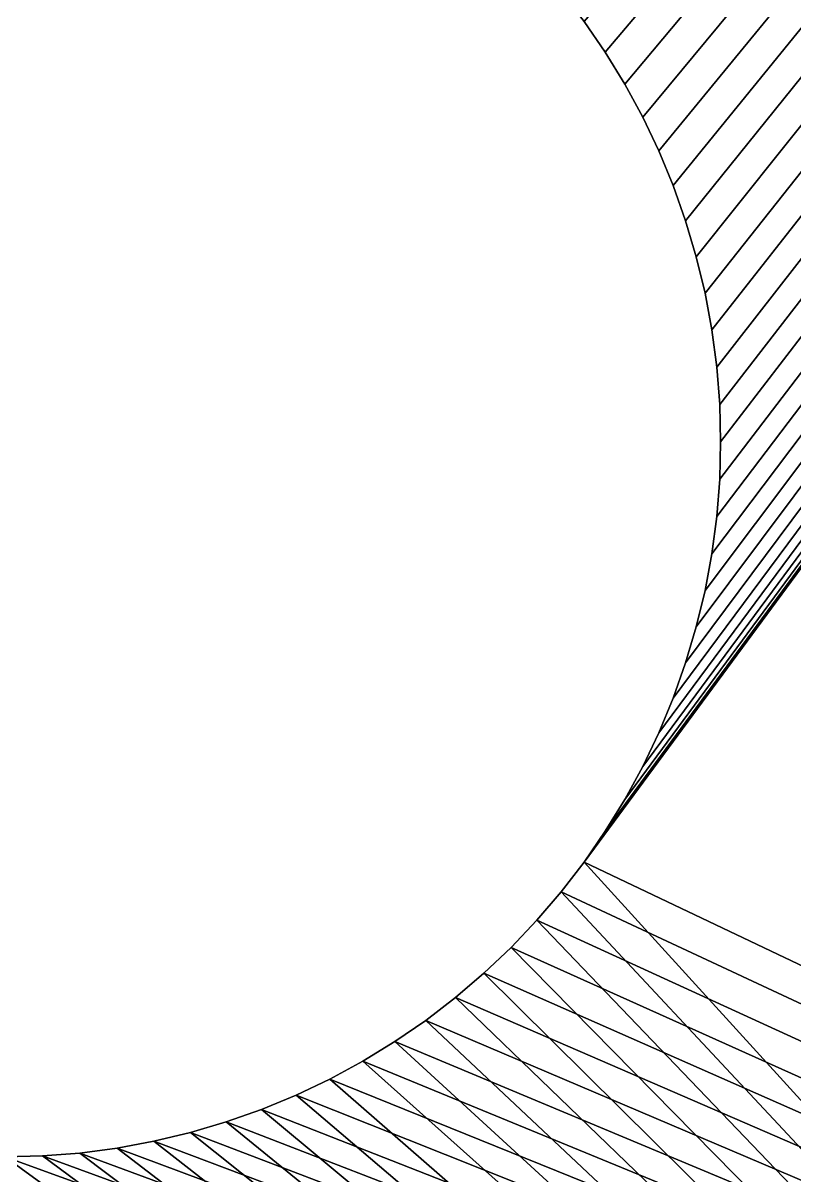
# Model space of a CAD drawing. Header units: millimetres. Extents: x 2854 to 3045, y 1707 to 1839.
# Drawn here: x 3023.629 to 3026.866, y 1780.054 to 1784.89 of the extents above; entities that cross this region are included whole.
import ezdxf

# ---------------------------------------------------------------- set-up
doc = ezdxf.new("R2010")
doc.units = ezdxf.units.MM

# ---------------------------------------------------------------- blocks, each defined once
blk = doc.blocks.new('EjeDireccion_4')
for p, q in [((15.1802, -36.0158, 17.9996), (15.1802, -36.0158, 7.9996)), ((15.3368, -36.0034, 17.9996), (15.3368, -36.0034, 7.9996)), ((15.4938, -35.9993, 17.9996), (15.4938, -35.9993, 7.9996)), ((15.6508, -36.0034, 17.9996), (15.6508, -36.0034, 7.9996)), ((15.8074, -36.0158, 17.9996), (15.8074, -36.0158, 7.9996)), ((14.87, -36.0649, 17.9996), (14.87, -36.0649, 7.9996)), ((15.9631, -36.0363, 17.9996), (15.9631, -36.0363, 7.9996)), ((16.1175, -36.0649, 17.9996), (16.1175, -36.0649, 7.9996)), ((14.7173, -36.1016, 17.9996), (14.7173, -36.1016, 7.9996)), ((16.2702, -36.1016, 17.9996), (16.2702, -36.1016, 7.9996)), ((14.5667, -36.1462, 17.9996), (14.5667, -36.1462, 7.9996)), ((16.4208, -36.1462, 17.9996), (16.4208, -36.1462, 7.9996)), ((14.4187, -36.1986, 17.9996), (14.4187, -36.1986, 7.9996)), ((16.5689, -36.1986, 17.9996), (16.5689, -36.1986, 7.9996)), ((14.2736, -36.2587, 17.9996), (14.2736, -36.2587, 7.9996)), ((16.714, -36.2587, 17.9996), (16.714, -36.2587, 7.9996)), ((14.1318, -36.3263, 17.9996), (14.1318, -36.3263, 7.9996)), ((16.8557, -36.3263, 17.9996), (16.8557, -36.3263, 7.9996)), ((13.9938, -36.4013, 17.9996), (13.9938, -36.4013, 7.9996)), ((16.9938, -36.4013, 17.9996), (16.9938, -36.4013, 7.9996)), ((13.8599, -36.4833, 17.9996), (13.8599, -36.4833, 7.9996)), ((17.1277, -36.4833, 17.9996), (17.1277, -36.4833, 7.9996)), ((13.7304, -36.5723, 17.9996), (13.7304, -36.5723, 7.9996)), ((13.6058, -36.6679, 17.9996), (13.6058, -36.6679, 7.9996)), ((13.4864, -36.7699, 17.9996), (13.4864, -36.7699, 7.9996)), ((13.3724, -36.878, 17.9996), (13.3724, -36.878, 7.9996)), ((13.2643, -36.9919, 17.9996), (13.2643, -36.9919, 7.9996)), ((13.1623, -37.1114, 17.9996), (13.1623, -37.1114, 7.9996)), ((13.0667, -37.236, 17.9996), (13.0667, -37.236, 7.9996)), ((12.9778, -37.3654, 17.9996), (12.9778, -37.3654, 7.9996)), ((12.8957, -37.4993, 17.9996), (12.8957, -37.4993, 7.9996)), ((12.8207, -37.6374, 17.9996), (12.8207, -37.6374, 7.9996)), ((12.7531, -37.7791, 17.9996), (12.7531, -37.7791, 7.9996)), ((12.693, -37.9242, 17.9996), (12.693, -37.9242, 7.9996)), ((12.6406, -38.0723, 17.9996), (12.6406, -38.0723, 7.9996)), ((12.596, -38.2229, 17.9996), (12.596, -38.2229, 7.9996)), ((12.5593, -38.3756, 17.9996), (12.5593, -38.3756, 7.9996)), ((12.5307, -38.53, 17.9996), (12.5307, -38.53, 7.9996)), ((12.5102, -38.6857, 17.9996), (12.5102, -38.6857, 7.9996)), ((12.4979, -38.8423, 17.9996), (12.4979, -38.8423, 7.9996))]:
    blk.add_line(p, q)
at = {"color": 40, "true_color": 0xffcc32}
blk.add_line((15.0245, -36.0363, 17.9996), (15.0245, -36.0363, 7.9996), dxfattribs=at)
at = {"color": 250, "true_color": 0x1e1e1e}
for points in [[(12.4938, -38.9993, 17.9996), (12.4979, -38.8423, 17.9996), (12.5102, -38.6857, 17.9996), (12.5307, -38.53, 17.9996), (12.5593, -38.3756, 17.9996), (12.596, -38.2229, 17.9996), (12.6406, -38.0723, 17.9996), (12.693, -37.9242, 17.9996), (12.7531, -37.7791, 17.9996), (12.8207, -37.6374, 17.9996), (12.8957, -37.4993, 17.9996), (12.9778, -37.3654, 17.9996), (13.0667, -37.236, 17.9996), (13.1623, -37.1114, 17.9996), (13.2643, -36.9919, 17.9996), (13.3724, -36.878, 17.9996), (13.4864, -36.7699, 17.9996), (13.4864, -36.7699, 17.9996), (13.6058, -36.6679, 17.9996), (13.7304, -36.5723, 17.9996), (13.8599, -36.4833, 17.9996), (13.9938, -36.4013, 17.9996), (14.1318, -36.3263, 17.9996), (14.2736, -36.2587, 17.9996), (14.4187, -36.1986, 17.9996), (14.5667, -36.1462, 17.9996), (14.7173, -36.1016, 17.9996), (14.87, -36.0649, 17.9996), (15.0245, -36.0363, 17.9996), (15.1802, -36.0158, 17.9996), (15.3368, -36.0034, 17.9996), (15.4938, -35.9993, 17.9996), (15.6508, -36.0034, 17.9996), (15.8074, -36.0158, 17.9996), (15.9631, -36.0363, 17.9996), (16.1175, -36.0649, 17.9996), (16.2702, -36.1016, 17.9996), (16.4208, -36.1462, 17.9996), (16.5689, -36.1986, 17.9996), (16.714, -36.2587, 17.9996), (16.8557, -36.3263, 17.9996), (16.9938, -36.4013, 17.9996), (17.1277, -36.4833, 17.9996), (17.2571, -36.5723, 17.9996)], [(12.4938, -38.9993, 7.9996), (12.4979, -38.8423, 7.9996), (12.5102, -38.6857, 7.9996), (12.5307, -38.53, 7.9996), (12.5593, -38.3756, 7.9996), (12.596, -38.2229, 7.9996), (12.6406, -38.0723, 7.9996), (12.693, -37.9242, 7.9996), (12.7531, -37.7791, 7.9996), (12.8207, -37.6374, 7.9996), (12.8957, -37.4993, 7.9996), (12.9778, -37.3654, 7.9996), (13.0667, -37.236, 7.9996), (13.1623, -37.1114, 7.9996), (13.2643, -36.9919, 7.9996), (13.3724, -36.878, 7.9996), (13.4864, -36.7699, 7.9996), (13.4864, -36.7699, 7.9996), (13.6058, -36.6679, 7.9996), (13.7304, -36.5723, 7.9996), (13.8599, -36.4833, 7.9996), (13.9938, -36.4013, 7.9996), (14.1318, -36.3263, 7.9996), (14.2736, -36.2587, 7.9996), (14.4187, -36.1986, 7.9996), (14.5667, -36.1462, 7.9996), (14.7173, -36.1016, 7.9996), (14.87, -36.0649, 7.9996), (15.0245, -36.0363, 7.9996), (15.1802, -36.0158, 7.9996), (15.3368, -36.0034, 7.9996), (15.4938, -35.9993, 7.9996), (15.6508, -36.0034, 7.9996), (15.8074, -36.0158, 7.9996), (15.9631, -36.0363, 7.9996), (16.1175, -36.0649, 7.9996), (16.2702, -36.1016, 7.9996), (16.4208, -36.1462, 7.9996), (16.5689, -36.1986, 7.9996), (16.714, -36.2587, 7.9996), (16.8557, -36.3263, 7.9996), (16.9938, -36.4013, 7.9996), (17.1277, -36.4833, 7.9996), (17.2571, -36.5723, 7.9996)]]:
    blk.add_polyline3d(points, dxfattribs=at)
mesh = blk.add_polyface(dxfattribs=at)
corners = [(39.1938, -17.8005, 7.9996), (4.7938, -28.4418, 7.9996), (4.7938, -17.8005, 7.9996), (13.7304, -36.5723, 7.9996), (13.6058, -36.6679, 7.9996), (13.4864, -36.7699, 7.9996), (13.3724, -36.878, 7.9996), (13.2643, -36.9919, 7.9996), (13.1623, -37.1114, 7.9996), (13.0667, -37.236, 7.9996), (12.9778, -37.3654, 7.9996), (12.8957, -37.4993, 7.9996), (12.8207, -37.6374, 7.9996), (12.7531, -37.7791, 7.9996), (12.693, -37.9242, 7.9996), (12.6406, -38.0723, 7.9996), (12.596, -38.2229, 7.9996), (12.5593, -38.3756, 7.9996), (12.5307, -38.53, 7.9996), (12.5102, -38.6857, 7.9996), (12.4979, -38.8423, 7.9996), (12.4938, -38.9993, 7.9996), (12.3345, -49.5875, 7.9996), (13.8599, -36.4833, 7.9996), (13.9938, -36.4013, 7.9996), (14.1318, -36.3263, 7.9996), (14.2736, -36.2587, 7.9996), (14.4187, -36.1986, 7.9996), (14.5667, -36.1462, 7.9996), (14.7173, -36.1016, 7.9996), (14.87, -36.0649, 7.9996), (15.0245, -36.0363, 7.9996), (15.1802, -36.0158, 7.9996), (15.3368, -36.0034, 7.9996), (15.4938, -35.9993, 7.9996), (15.6508, -36.0034, 7.9996), (15.8074, -36.0158, 7.9996), (15.9631, -36.0363, 7.9996), (16.1175, -36.0649, 7.9996), (16.2702, -36.1016, 7.9996), (16.4208, -36.1462, 7.9996), (16.5689, -36.1986, 7.9996), (16.714, -36.2587, 7.9996), (16.8557, -36.3263, 7.9996), (16.9938, -36.4013, 7.9996), (17.1277, -36.4833, 7.9996), (17.2571, -36.5723, 7.9996), (17.3817, -36.6679, 7.9996), (17.5012, -36.7699, 7.9996), (17.6151, -36.878, 7.9996), (17.7232, -36.9919, 7.9996), (17.8252, -37.1114, 7.9996), (17.9208, -37.236, 7.9996), (21.8368, -44.0034, 7.9996), (25.9778, -37.3654, 7.9996), (25.8957, -37.4993, 7.9996), (22.3074, -44.0158, 7.9996), (25.8207, -37.6374, 7.9996)]
mesh.append_faces([[corners[k] for k in face] for face in [(0, 1, 2)]], dxfattribs={"vtx0": -1, "color": 250})
mesh.append_faces([[corners[k] for k in face] for face in [(1, 21, 22), (3, 0, 23), (23, 0, 24), (24, 0, 25), (25, 0, 26), (26, 0, 27), (27, 0, 28), (28, 0, 29), (29, 0, 30), (30, 0, 31), (31, 0, 32), (32, 0, 33), (33, 0, 34), (34, 0, 35), (35, 0, 36), (36, 0, 37), (37, 0, 38), (38, 0, 39), (39, 0, 40), (40, 0, 41), (41, 0, 42), (42, 0, 43), (43, 0, 44), (44, 0, 45), (45, 0, 46), (46, 0, 47), (47, 0, 48), (48, 0, 49), (49, 0, 50), (50, 0, 51), (51, 0, 52)]], dxfattribs={"vtx0": -1, "vtx1": -1, "color": 250})
mesh.append_faces([[corners[k] for k in face] for face in [(1, 0, 3)]], dxfattribs={"vtx0": -1, "vtx1": -1, "vtx2": -1, "color": 250})
mesh.append_faces([[corners[k] for k in face] for face in [(1, 3, 4), (1, 4, 5), (1, 5, 6), (1, 6, 7), (1, 7, 8), (1, 8, 9), (1, 9, 10), (1, 10, 11), (1, 11, 12), (1, 12, 13), (1, 13, 14), (1, 14, 15), (1, 15, 16), (1, 16, 17), (1, 17, 18), (1, 18, 19), (1, 19, 20), (1, 20, 21), (53, 54, 55), (56, 55, 57)]], dxfattribs={"vtx0": -1, "vtx2": -1, "color": 250})
mesh = blk.add_polyface(dxfattribs=at)
corners = [(12.3345, -49.5875, 17.9996), (4.7938, -17.8005, 17.9997), (4.7938, -28.4418, 17.9997), (12.4938, -38.9993, 17.9996), (12.4979, -38.8423, 17.9996), (12.5102, -38.6857, 17.9996), (12.5307, -38.53, 17.9996), (12.5593, -38.3756, 17.9996), (12.596, -38.2229, 17.9996), (12.6406, -38.0723, 17.9996), (12.693, -37.9242, 17.9996), (12.7531, -37.7791, 17.9996), (12.8207, -37.6374, 17.9996), (12.8957, -37.4993, 17.9996), (12.9778, -37.3654, 17.9996), (13.0667, -37.236, 17.9996), (13.1623, -37.1114, 17.9996), (13.2643, -36.9919, 17.9996), (13.3724, -36.878, 17.9996), (13.4864, -36.7699, 17.9996), (13.6058, -36.6679, 17.9996), (13.7304, -36.5723, 17.9996), (39.1938, -17.8005, 17.9996), (13.8599, -36.4833, 17.9996), (13.9938, -36.4013, 17.9996), (14.1318, -36.3263, 17.9996), (14.2736, -36.2587, 17.9996), (14.4187, -36.1986, 17.9996), (14.5667, -36.1462, 17.9996), (14.7173, -36.1016, 17.9996), (14.87, -36.0649, 17.9996), (15.0245, -36.0363, 17.9996), (15.1802, -36.0158, 17.9996), (15.3368, -36.0034, 17.9996), (15.4938, -35.9993, 17.9996), (15.6508, -36.0034, 17.9996), (15.8074, -36.0158, 17.9996), (15.9631, -36.0363, 17.9996), (16.1175, -36.0649, 17.9996), (16.2702, -36.1016, 17.9996), (16.4208, -36.1462, 17.9996), (16.5689, -36.1986, 17.9996), (16.714, -36.2587, 17.9996), (16.8557, -36.3263, 17.9996), (16.9938, -36.4013, 17.9996), (17.1277, -36.4833, 17.9996), (17.2571, -36.5723, 17.9996), (17.3817, -36.6679, 17.9996), (17.5012, -36.7699, 17.9996), (17.6151, -36.878, 17.9996), (17.7232, -36.9919, 17.9996), (17.8252, -37.1114, 17.9996), (17.9208, -37.236, 17.9996), (25.9778, -37.3654, 17.9996), (21.8368, -44.0034, 17.9996), (25.8957, -37.4993, 17.9996), (22.3074, -44.0158, 17.9996), (25.8207, -37.6374, 17.9996)]
mesh.append_faces([[corners[k] for k in face] for face in [(0, 1, 2)]], dxfattribs={"vtx0": -1, "color": 250})
mesh.append_faces([[corners[k] for k in face] for face in [(1, 21, 22), (53, 54, 55), (55, 56, 57)]], dxfattribs={"vtx0": -1, "vtx1": -1, "color": 250})
mesh.append_faces([[corners[k] for k in face] for face in [(1, 0, 3)]], dxfattribs={"vtx0": -1, "vtx1": -1, "vtx2": -1, "color": 250})
mesh.append_faces([[corners[k] for k in face] for face in [(1, 3, 4), (1, 4, 5), (1, 5, 6), (1, 6, 7), (1, 7, 8), (1, 8, 9), (1, 9, 10), (1, 10, 11), (1, 11, 12), (1, 12, 13), (1, 13, 14), (1, 14, 15), (1, 15, 16), (1, 16, 17), (1, 17, 18), (1, 18, 19), (1, 19, 20), (1, 20, 21), (22, 21, 23), (22, 23, 24), (22, 24, 25), (22, 25, 26), (22, 26, 27), (22, 27, 28), (22, 28, 29), (22, 29, 30), (22, 30, 31), (22, 31, 32), (22, 32, 33), (22, 33, 34), (22, 34, 35), (22, 35, 36), (22, 36, 37), (22, 37, 38), (22, 38, 39), (22, 39, 40), (22, 40, 41), (22, 41, 42), (22, 42, 43), (22, 43, 44), (22, 44, 45), (22, 45, 46), (22, 46, 47), (22, 47, 48), (22, 48, 49), (22, 49, 50), (22, 50, 51), (22, 51, 52)]], dxfattribs={"vtx0": -1, "vtx2": -1, "color": 250})
mesh = blk.add_polyface(dxfattribs=at)
corners = [(15.1802, -36.0158, 17.9996), (15.0245, -36.0363, 7.9996), (15.1802, -36.0158, 7.9996), (15.0245, -36.0363, 17.9996)]
mesh.append_faces([[corners[k] for k in face] for face in [(0, 1, 2), (1, 0, 3)]], dxfattribs={"vtx0": -1, "color": 250})
mesh = blk.add_polyface(dxfattribs=at)
corners = [(15.3368, -36.0034, 17.9996), (15.1802, -36.0158, 7.9996), (15.3368, -36.0034, 7.9996), (15.1802, -36.0158, 17.9996)]
mesh.append_faces([[corners[k] for k in face] for face in [(0, 1, 2), (1, 0, 3)]], dxfattribs={"vtx0": -1, "color": 250})
mesh = blk.add_polyface(dxfattribs=at)
corners = [(15.4938, -35.9993, 17.9996), (15.3368, -36.0034, 7.9996), (15.4938, -35.9993, 7.9996), (15.3368, -36.0034, 17.9996)]
mesh.append_faces([[corners[k] for k in face] for face in [(0, 1, 2), (1, 0, 3)]], dxfattribs={"vtx0": -1, "color": 250})
mesh = blk.add_polyface(dxfattribs=at)
corners = [(15.6508, -36.0034, 17.9996), (15.4938, -35.9993, 7.9996), (15.6508, -36.0034, 7.9996), (15.4938, -35.9993, 17.9996)]
mesh.append_faces([[corners[k] for k in face] for face in [(0, 1, 2), (1, 0, 3)]], dxfattribs={"vtx0": -1, "color": 250})
mesh = blk.add_polyface(dxfattribs=at)
corners = [(15.8074, -36.0158, 17.9996), (15.6508, -36.0034, 7.9996), (15.8074, -36.0158, 7.9996), (15.6508, -36.0034, 17.9996)]
mesh.append_faces([[corners[k] for k in face] for face in [(0, 1, 2), (1, 0, 3)]], dxfattribs={"vtx0": -1, "color": 250})
mesh = blk.add_polyface(dxfattribs=at)
corners = [(15.9631, -36.0363, 17.9996), (15.8074, -36.0158, 7.9996), (15.9631, -36.0363, 7.9996), (15.8074, -36.0158, 17.9996)]
mesh.append_faces([[corners[k] for k in face] for face in [(0, 1, 2), (1, 0, 3)]], dxfattribs={"vtx0": -1, "color": 250})
mesh = blk.add_polyface(dxfattribs=at)
corners = [(14.87, -36.0649, 7.9996), (14.7173, -36.1016, 17.9996), (14.7173, -36.1016, 7.9996), (14.87, -36.0649, 17.9996)]
mesh.append_faces([[corners[k] for k in face] for face in [(0, 1, 2), (1, 0, 3)]], dxfattribs={"vtx0": -1, "color": 250})
mesh = blk.add_polyface(dxfattribs=at)
corners = [(15.0245, -36.0363, 7.9996), (14.87, -36.0649, 17.9996), (14.87, -36.0649, 7.9996), (15.0245, -36.0363, 17.9996)]
mesh.append_faces([[corners[k] for k in face] for face in [(0, 1, 2), (1, 0, 3)]], dxfattribs={"vtx0": -1, "color": 250})
mesh = blk.add_polyface(dxfattribs=at)
corners = [(16.1175, -36.0649, 17.9996), (15.9631, -36.0363, 7.9996), (16.1175, -36.0649, 7.9996), (15.9631, -36.0363, 17.9996)]
mesh.append_faces([[corners[k] for k in face] for face in [(0, 1, 2), (1, 0, 3)]], dxfattribs={"vtx0": -1, "color": 250})
mesh = blk.add_polyface(dxfattribs=at)
corners = [(16.2702, -36.1016, 17.9996), (16.1175, -36.0649, 7.9996), (16.2702, -36.1016, 7.9996), (16.1175, -36.0649, 17.9996)]
mesh.append_faces([[corners[k] for k in face] for face in [(0, 1, 2), (1, 0, 3)]], dxfattribs={"vtx0": -1, "color": 250})
mesh = blk.add_polyface(dxfattribs=at)
corners = [(14.7173, -36.1016, 7.9996), (14.5667, -36.1462, 17.9996), (14.5667, -36.1462, 7.9996), (14.7173, -36.1016, 17.9996)]
mesh.append_faces([[corners[k] for k in face] for face in [(0, 1, 2), (1, 0, 3)]], dxfattribs={"vtx0": -1, "color": 250})
mesh = blk.add_polyface(dxfattribs=at)
corners = [(16.4208, -36.1462, 17.9996), (16.2702, -36.1016, 7.9996), (16.4208, -36.1462, 7.9996), (16.2702, -36.1016, 17.9996)]
mesh.append_faces([[corners[k] for k in face] for face in [(0, 1, 2), (1, 0, 3)]], dxfattribs={"vtx0": -1, "color": 250})
mesh = blk.add_polyface(dxfattribs=at)
corners = [(14.5667, -36.1462, 7.9996), (14.4187, -36.1986, 17.9996), (14.4187, -36.1986, 7.9996), (14.5667, -36.1462, 17.9996)]
mesh.append_faces([[corners[k] for k in face] for face in [(0, 1, 2), (1, 0, 3)]], dxfattribs={"vtx0": -1, "color": 250})
mesh = blk.add_polyface(dxfattribs=at)
corners = [(16.5689, -36.1986, 17.9996), (16.4208, -36.1462, 7.9996), (16.5689, -36.1986, 7.9996), (16.4208, -36.1462, 17.9996)]
mesh.append_faces([[corners[k] for k in face] for face in [(0, 1, 2), (1, 0, 3)]], dxfattribs={"vtx0": -1, "color": 250})
mesh = blk.add_polyface(dxfattribs=at)
corners = [(14.4187, -36.1986, 7.9996), (14.2736, -36.2587, 17.9996), (14.2736, -36.2587, 7.9996), (14.4187, -36.1986, 17.9996)]
mesh.append_faces([[corners[k] for k in face] for face in [(0, 1, 2), (1, 0, 3)]], dxfattribs={"vtx0": -1, "color": 250})
mesh = blk.add_polyface(dxfattribs=at)
corners = [(16.714, -36.2587, 17.9996), (16.5689, -36.1986, 7.9996), (16.714, -36.2587, 7.9996), (16.5689, -36.1986, 17.9996)]
mesh.append_faces([[corners[k] for k in face] for face in [(0, 1, 2), (1, 0, 3)]], dxfattribs={"vtx0": -1, "color": 250})
mesh = blk.add_polyface(dxfattribs=at)
corners = [(14.2736, -36.2587, 7.9996), (14.1318, -36.3263, 17.9996), (14.1318, -36.3263, 7.9996), (14.2736, -36.2587, 17.9996)]
mesh.append_faces([[corners[k] for k in face] for face in [(0, 1, 2), (1, 0, 3)]], dxfattribs={"vtx0": -1, "color": 250})
mesh = blk.add_polyface(dxfattribs=at)
corners = [(16.8557, -36.3263, 17.9996), (16.714, -36.2587, 7.9996), (16.8557, -36.3263, 7.9996), (16.714, -36.2587, 17.9996)]
mesh.append_faces([[corners[k] for k in face] for face in [(0, 1, 2), (1, 0, 3)]], dxfattribs={"vtx0": -1, "color": 250})
mesh = blk.add_polyface(dxfattribs=at)
corners = [(14.1318, -36.3263, 7.9996), (13.9938, -36.4013, 17.9996), (13.9938, -36.4013, 7.9996), (14.1318, -36.3263, 17.9996)]
mesh.append_faces([[corners[k] for k in face] for face in [(0, 1, 2), (1, 0, 3)]], dxfattribs={"vtx0": -1, "color": 250})
mesh = blk.add_polyface(dxfattribs=at)
corners = [(16.9938, -36.4013, 17.9996), (16.8557, -36.3263, 7.9996), (16.9938, -36.4013, 7.9996), (16.8557, -36.3263, 17.9996)]
mesh.append_faces([[corners[k] for k in face] for face in [(0, 1, 2), (1, 0, 3)]], dxfattribs={"vtx0": -1, "color": 250})
mesh = blk.add_polyface(dxfattribs=at)
corners = [(13.9938, -36.4013, 7.9996), (13.8599, -36.4833, 17.9996), (13.8599, -36.4833, 7.9996), (13.9938, -36.4013, 17.9996)]
mesh.append_faces([[corners[k] for k in face] for face in [(0, 1, 2), (1, 0, 3)]], dxfattribs={"vtx0": -1, "color": 250})
mesh = blk.add_polyface(dxfattribs=at)
corners = [(17.1277, -36.4833, 17.9996), (16.9938, -36.4013, 7.9996), (17.1277, -36.4833, 7.9996), (16.9938, -36.4013, 17.9996)]
mesh.append_faces([[corners[k] for k in face] for face in [(0, 1, 2), (1, 0, 3)]], dxfattribs={"vtx0": -1, "color": 250})
mesh = blk.add_polyface(dxfattribs=at)
corners = [(13.8599, -36.4833, 7.9996), (13.7304, -36.5723, 17.9996), (13.7304, -36.5723, 7.9996), (13.8599, -36.4833, 17.9996)]
mesh.append_faces([[corners[k] for k in face] for face in [(0, 1, 2), (1, 0, 3)]], dxfattribs={"vtx0": -1, "color": 250})
mesh = blk.add_polyface(dxfattribs=at)
corners = [(17.2571, -36.5723, 17.9996), (17.1277, -36.4833, 7.9996), (17.2571, -36.5723, 7.9996), (17.1277, -36.4833, 17.9996)]
mesh.append_faces([[corners[k] for k in face] for face in [(0, 1, 2), (1, 0, 3)]], dxfattribs={"vtx0": -1, "color": 250})
mesh = blk.add_polyface(dxfattribs=at)
corners = [(13.7304, -36.5723, 7.9996), (13.6058, -36.6679, 17.9996), (13.6058, -36.6679, 7.9996), (13.7304, -36.5723, 17.9996)]
mesh.append_faces([[corners[k] for k in face] for face in [(0, 1, 2), (1, 0, 3)]], dxfattribs={"vtx0": -1, "color": 250})
mesh = blk.add_polyface(dxfattribs=at)
corners = [(13.6058, -36.6679, 7.9996), (13.4864, -36.7699, 17.9996), (13.4864, -36.7699, 7.9996), (13.6058, -36.6679, 17.9996)]
mesh.append_faces([[corners[k] for k in face] for face in [(0, 1, 2), (1, 0, 3)]], dxfattribs={"vtx0": -1, "color": 250})
mesh = blk.add_polyface(dxfattribs=at)
corners = [(13.4864, -36.7699, 7.9996), (13.3724, -36.878, 17.9996), (13.3724, -36.878, 7.9996), (13.4864, -36.7699, 17.9996)]
mesh.append_faces([[corners[k] for k in face] for face in [(0, 1, 2), (1, 0, 3)]], dxfattribs={"vtx0": -1, "color": 250})
mesh = blk.add_polyface(dxfattribs=at)
corners = [(13.2643, -36.9919, 7.9996), (13.3724, -36.878, 17.9996), (13.2643, -36.9919, 17.9996), (13.3724, -36.878, 7.9996)]
mesh.append_faces([[corners[k] for k in face] for face in [(0, 1, 2), (1, 0, 3)]], dxfattribs={"vtx0": -1, "color": 250})
mesh = blk.add_polyface(dxfattribs=at)
corners = [(13.1623, -37.1114, 7.9996), (13.2643, -36.9919, 17.9996), (13.1623, -37.1114, 17.9996), (13.2643, -36.9919, 7.9996)]
mesh.append_faces([[corners[k] for k in face] for face in [(0, 1, 2), (1, 0, 3)]], dxfattribs={"vtx0": -1, "color": 250})
mesh = blk.add_polyface(dxfattribs=at)
corners = [(13.0667, -37.236, 7.9996), (13.1623, -37.1114, 17.9996), (13.0667, -37.236, 17.9996), (13.1623, -37.1114, 7.9996)]
mesh.append_faces([[corners[k] for k in face] for face in [(0, 1, 2), (1, 0, 3)]], dxfattribs={"vtx0": -1, "color": 250})
mesh = blk.add_polyface(dxfattribs=at)
corners = [(12.9778, -37.3654, 7.9996), (13.0667, -37.236, 17.9996), (12.9778, -37.3654, 17.9996), (13.0667, -37.236, 7.9996)]
mesh.append_faces([[corners[k] for k in face] for face in [(0, 1, 2), (1, 0, 3)]], dxfattribs={"vtx0": -1, "color": 250})
mesh = blk.add_polyface(dxfattribs=at)
corners = [(12.658, -50.583, 7.9996), (12.4938, -38.9993, 7.9996), (12.4979, -39.1563, 7.9996), (12.5102, -39.3129, 7.9996), (12.5307, -39.4686, 7.9996), (12.5593, -39.6231, 7.9996), (12.596, -39.7758, 7.9996), (12.6406, -39.9264, 7.9996), (12.693, -40.0744, 7.9996), (12.8583, -51.0667, 7.9996), (12.7531, -40.2195, 7.9996), (12.8207, -40.3613, 7.9996), (12.8957, -40.4993, 7.9996), (13.0837, -51.5392, 7.9996), (12.9778, -40.6332, 7.9996), (18.4938, -38.9993, 7.9996), (19.5667, -45.236, 7.9996), (19.4778, -45.3654, 7.9996), (19.3957, -45.4993, 7.9996), (19.3207, -45.6374, 7.9996), (19.2531, -45.7791, 7.9996), (19.193, -45.9242, 7.9996), (19.1406, -46.0723, 7.9996), (19.096, -46.2229, 7.9996), (19.0593, -46.3756, 7.9996), (19.0307, -46.53, 7.9996), (19.0102, -46.6857, 7.9996), (18.9979, -46.8423, 7.9996), (21.37, -44.0649, 7.9996), (25.9778, -37.3654, 7.9996), (21.5245, -44.0363, 7.9996), (21.6802, -44.0158, 7.9996), (21.8368, -44.0034, 7.9996), (25.8957, -37.4993, 7.9996), (21.9938, -43.9993, 7.9996), (22.1508, -44.0034, 7.9996), (22.3074, -44.0158, 7.9996), (25.8207, -37.6374, 7.9996), (22.4631, -44.0363, 7.9996), (22.6175, -44.0649, 7.9996), (25.7531, -37.7791, 7.9996), (22.7702, -44.1016, 7.9996), (22.9208, -44.1462, 7.9996), (23.0689, -44.1986, 7.9996), (25.693, -37.9242, 7.9996), (23.214, -44.2587, 7.9996), (23.3557, -44.3263, 7.9996), (25.6406, -38.0723, 7.9996), (23.4938, -44.4013, 7.9996), (23.6277, -44.4833, 7.9996), (25.596, -38.2229, 7.9996), (23.7571, -44.5723, 7.9996), (23.8817, -44.6679, 7.9996), (24.0012, -44.7699, 7.9996), (25.5593, -38.3756, 7.9996), (24.1151, -44.878, 7.9996), (24.2232, -44.9919, 7.9996), (25.5307, -38.53, 7.9996), (24.3252, -45.1114, 7.9996), (24.4208, -45.236, 7.9996), (24.5098, -45.3654, 7.9996), (24.5918, -45.4993, 7.9996), (25.5102, -38.6857, 7.9996), (24.6668, -45.6374, 7.9996), (24.7344, -45.7791, 7.9996)]
mesh.append_faces([[corners[k] for k in face] for face in [(28, 29, 30), (30, 29, 31), (31, 29, 32), (32, 33, 34), (34, 33, 35), (35, 33, 36), (36, 37, 38), (38, 37, 39), (39, 40, 41), (41, 40, 42), (42, 40, 43), (43, 44, 45), (45, 44, 46), (46, 47, 48), (48, 47, 49), (49, 50, 51), (51, 50, 52), (52, 50, 53), (53, 54, 55), (55, 54, 56), (56, 57, 58), (58, 57, 59), (59, 57, 60), (60, 57, 61), (61, 62, 63), (63, 62, 64)]], dxfattribs={"vtx0": -1, "vtx1": -1, "color": 250})
mesh.append_faces([[corners[k] for k in face] for face in [(0, 1, 2), (0, 2, 3), (0, 3, 4), (0, 4, 5), (0, 5, 6), (0, 6, 7), (0, 7, 8), (9, 8, 10), (9, 10, 11), (9, 11, 12), (13, 12, 14), (15, 16, 17), (15, 17, 18), (15, 18, 19), (15, 19, 20), (15, 20, 21), (15, 21, 22), (15, 22, 23), (15, 23, 24), (15, 24, 25), (15, 25, 26), (15, 26, 27), (39, 37, 40), (43, 40, 44), (46, 44, 47), (49, 47, 50)]], dxfattribs={"vtx0": -1, "vtx2": -1, "color": 250})
mesh = blk.add_polyface(dxfattribs=at)
corners = [(12.4938, -38.9993, 17.9996), (12.658, -50.583, 17.9996), (12.4979, -39.1563, 17.9996), (12.5102, -39.3129, 17.9996), (12.5307, -39.4686, 17.9996), (12.5593, -39.6231, 17.9996), (12.596, -39.7758, 17.9996), (12.6406, -39.9264, 17.9996), (12.693, -40.0744, 17.9996), (12.8583, -51.0667, 17.9996), (12.7531, -40.2195, 17.9996), (12.8207, -40.3613, 17.9996), (12.8957, -40.4993, 17.9996), (13.0837, -51.5392, 17.9996), (12.9778, -40.6332, 17.9996), (19.5667, -45.236, 17.9996), (18.4938, -38.9993, 17.9996), (19.4778, -45.3654, 17.9996), (19.3957, -45.4993, 17.9996), (19.3207, -45.6374, 17.9996), (19.2531, -45.7791, 17.9996), (19.193, -45.9242, 17.9996), (19.1406, -46.0723, 17.9996), (19.096, -46.2229, 17.9996), (19.0593, -46.3756, 17.9996), (19.0307, -46.53, 17.9996), (19.0102, -46.6857, 17.9996), (18.9979, -46.8423, 17.9996), (25.9778, -37.3654, 17.9996), (21.37, -44.0649, 17.9996), (21.5245, -44.0363, 17.9996), (21.6802, -44.0158, 17.9996), (21.8368, -44.0034, 17.9996), (25.8957, -37.4993, 17.9996), (21.9938, -43.9993, 17.9996), (22.1508, -44.0034, 17.9996), (22.3074, -44.0158, 17.9996), (25.8207, -37.6374, 17.9996), (22.4631, -44.0363, 17.9996), (22.6175, -44.0649, 17.9996), (25.7531, -37.7791, 17.9996), (22.7702, -44.1016, 17.9996), (22.9208, -44.1462, 17.9996), (23.0689, -44.1986, 17.9996), (25.693, -37.9242, 17.9996), (23.214, -44.2587, 17.9996), (23.3557, -44.3263, 17.9996), (25.6406, -38.0723, 17.9996), (23.4938, -44.4013, 17.9996), (23.6277, -44.4833, 17.9996), (25.596, -38.2229, 17.9996), (23.7571, -44.5723, 17.9996), (23.8817, -44.6679, 17.9996), (24.0012, -44.7699, 17.9996), (25.5593, -38.3756, 17.9996), (24.1151, -44.878, 17.9996), (24.2232, -44.9919, 17.9996), (25.5307, -38.53, 17.9996), (24.3252, -45.1114, 17.9996), (24.4208, -45.236, 17.9996), (24.5098, -45.3654, 17.9996), (24.5918, -45.4993, 17.9996), (25.5102, -38.6857, 17.9996), (24.6668, -45.6374, 17.9996), (24.7344, -45.7791, 17.9996)]
mesh.append_faces([[corners[k] for k in face] for face in [(0, 1, 2), (2, 1, 3), (3, 1, 4), (4, 1, 5), (5, 1, 6), (6, 1, 7), (7, 1, 8), (8, 9, 10), (10, 9, 11), (11, 9, 12), (12, 13, 14), (15, 16, 17), (17, 16, 18), (18, 16, 19), (19, 16, 20), (20, 16, 21), (21, 16, 22), (22, 16, 23), (23, 16, 24), (24, 16, 25), (25, 16, 26), (26, 16, 27), (37, 39, 40), (40, 43, 44), (44, 46, 47), (47, 49, 50)]], dxfattribs={"vtx0": -1, "vtx1": -1, "color": 250})
mesh.append_faces([[corners[k] for k in face] for face in [(28, 29, 30), (28, 30, 31), (28, 31, 32), (33, 32, 34), (33, 34, 35), (33, 35, 36), (37, 36, 38), (37, 38, 39), (40, 39, 41), (40, 41, 42), (40, 42, 43), (44, 43, 45), (44, 45, 46), (47, 46, 48), (47, 48, 49), (50, 49, 51), (50, 51, 52), (50, 52, 53), (54, 53, 55), (54, 55, 56), (57, 56, 58), (57, 58, 59), (57, 59, 60), (57, 60, 61), (62, 61, 63), (62, 63, 64)]], dxfattribs={"vtx0": -1, "vtx2": -1, "color": 250})
mesh = blk.add_polyface(dxfattribs=at)
corners = [(12.8957, -37.4993, 7.9996), (12.9778, -37.3654, 17.9996), (12.8957, -37.4993, 17.9996), (12.9778, -37.3654, 7.9996)]
mesh.append_faces([[corners[k] for k in face] for face in [(0, 1, 2), (1, 0, 3)]], dxfattribs={"vtx0": -1, "color": 250})
mesh = blk.add_polyface(dxfattribs=at)
corners = [(12.8207, -37.6374, 7.9996), (12.8957, -37.4993, 17.9996), (12.8207, -37.6374, 17.9996), (12.8957, -37.4993, 7.9996)]
mesh.append_faces([[corners[k] for k in face] for face in [(0, 1, 2), (1, 0, 3)]], dxfattribs={"vtx0": -1, "color": 250})
mesh = blk.add_polyface(dxfattribs=at)
corners = [(12.7531, -37.7791, 7.9996), (12.8207, -37.6374, 17.9996), (12.7531, -37.7791, 17.9996), (12.8207, -37.6374, 7.9996)]
mesh.append_faces([[corners[k] for k in face] for face in [(0, 1, 2), (1, 0, 3)]], dxfattribs={"vtx0": -1, "color": 250})
mesh = blk.add_polyface(dxfattribs=at)
corners = [(12.693, -37.9242, 7.9996), (12.7531, -37.7791, 17.9996), (12.693, -37.9242, 17.9996), (12.7531, -37.7791, 7.9996)]
mesh.append_faces([[corners[k] for k in face] for face in [(0, 1, 2), (1, 0, 3)]], dxfattribs={"vtx0": -1, "color": 250})
mesh = blk.add_polyface(dxfattribs=at)
corners = [(12.6406, -38.0723, 7.9996), (12.693, -37.9242, 17.9996), (12.6406, -38.0723, 17.9996), (12.693, -37.9242, 7.9996)]
mesh.append_faces([[corners[k] for k in face] for face in [(0, 1, 2), (1, 0, 3)]], dxfattribs={"vtx0": -1, "color": 250})
mesh = blk.add_polyface(dxfattribs=at)
corners = [(12.596, -38.2229, 7.9996), (12.6406, -38.0723, 17.9996), (12.596, -38.2229, 17.9996), (12.6406, -38.0723, 7.9996)]
mesh.append_faces([[corners[k] for k in face] for face in [(0, 1, 2), (1, 0, 3)]], dxfattribs={"vtx0": -1, "color": 250})
mesh = blk.add_polyface(dxfattribs=at)
corners = [(12.5593, -38.3756, 7.9996), (12.596, -38.2229, 17.9996), (12.5593, -38.3756, 17.9996), (12.596, -38.2229, 7.9996)]
mesh.append_faces([[corners[k] for k in face] for face in [(0, 1, 2), (1, 0, 3)]], dxfattribs={"vtx0": -1, "color": 250})
mesh = blk.add_polyface(dxfattribs=at)
corners = [(12.5307, -38.53, 7.9996), (12.5593, -38.3756, 17.9996), (12.5307, -38.53, 17.9996), (12.5593, -38.3756, 7.9996)]
mesh.append_faces([[corners[k] for k in face] for face in [(0, 1, 2), (1, 0, 3)]], dxfattribs={"vtx0": -1, "color": 250})
mesh = blk.add_polyface(dxfattribs=at)
corners = [(12.5102, -38.6857, 7.9996), (12.5307, -38.53, 17.9996), (12.5102, -38.6857, 17.9996), (12.5307, -38.53, 7.9996)]
mesh.append_faces([[corners[k] for k in face] for face in [(0, 1, 2), (1, 0, 3)]], dxfattribs={"vtx0": -1, "color": 250})
mesh = blk.add_polyface(dxfattribs=at)
corners = [(12.4979, -38.8423, 7.9996), (12.5102, -38.6857, 17.9996), (12.4979, -38.8423, 17.9996), (12.5102, -38.6857, 7.9996)]
mesh.append_faces([[corners[k] for k in face] for face in [(0, 1, 2), (1, 0, 3)]], dxfattribs={"vtx0": -1, "color": 250})
mesh = blk.add_polyface(dxfattribs=at)
corners = [(12.4938, -38.9993, 7.9996), (12.4979, -38.8423, 17.9996), (12.4938, -38.9993, 17.9996), (12.4979, -38.8423, 7.9996)]
mesh.append_faces([[corners[k] for k in face] for face in [(0, 1, 2), (1, 0, 3)]], dxfattribs={"vtx0": -1, "color": 250})

msp = doc.modelspace()

# ---------------------------------------------------------------- block references
at = {"color": 40, "true_color": 0xf8d731, "extrusion": (-1.36676e-07, -6.35844e-08, -1), "rotation": 89.9999999999953}
msp.add_blockref('EjeDireccion_4', (-3062.5534, 1767.6395, -18.0002), dxfattribs=at)

doc.saveas('drawing.dxf')
